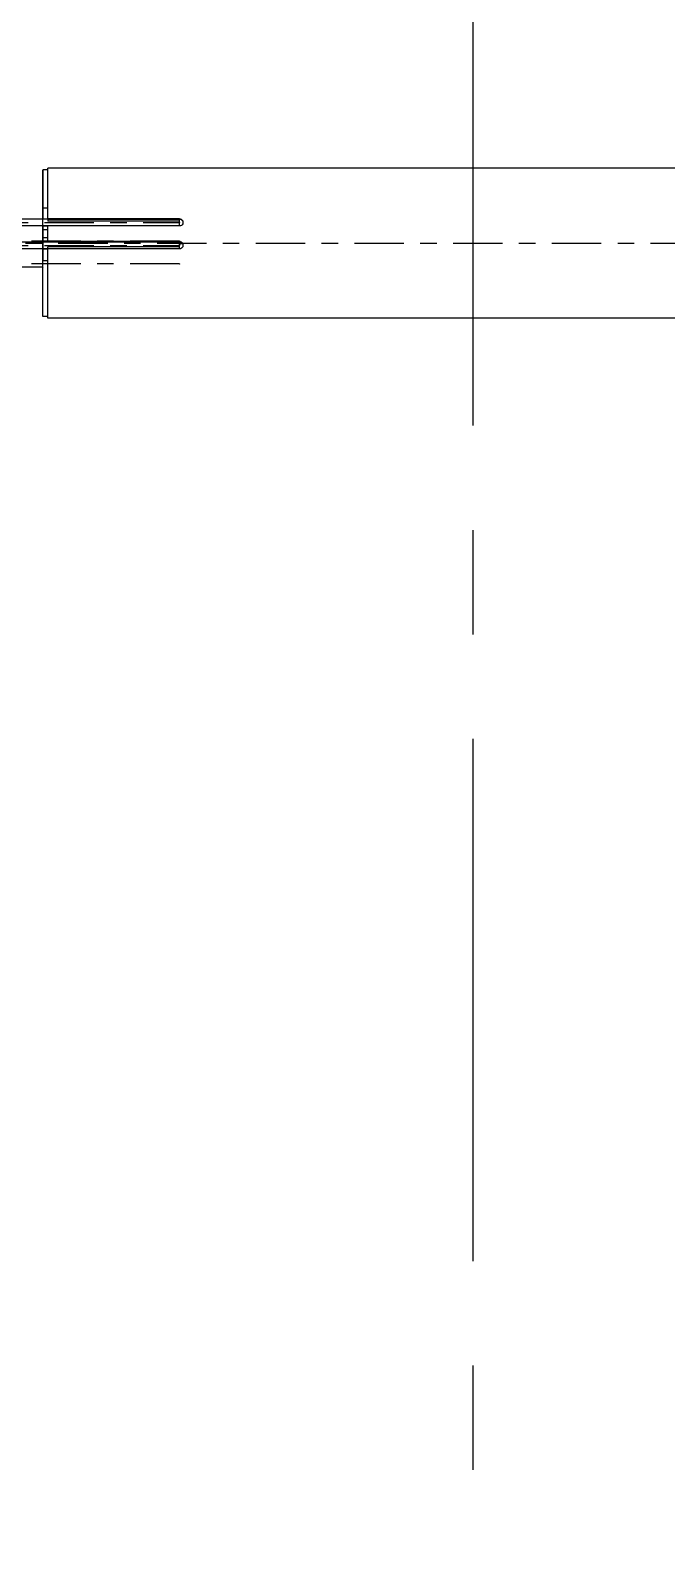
# Model space of a CAD drawing. Header units: millimetres. Extents: x 2368 to 8313, y 7493 to 11698.
# Drawn here: x 6297.9 to 6336.6, y 9077.3 to 9170.1 of the extents above; entities that cross this region are included whole.
import ezdxf

# ---------------------------------------------------------------- set-up
doc = ezdxf.new("R2010")
doc.units = ezdxf.units.MM
for name, pattern in [('CENTER', [50.8, 31.75, -6.35, 6.35, -6.35]), ('XKITLINE00', [0]), ('XKITLINE03', [6, 3, -1, 1, -1])]:
    doc.linetypes.add(name, pattern=pattern)

msp = doc.modelspace()

# ---------------------------------------------------------------- linework, layer by layer
at = {"color": 6, "linetype": 'CENTER'}
msp.add_line((6324.8103, 8739.6288), (6324.8103, 9217.681), dxfattribs=at)
at = {"color": 8, "linetype": 'XKITLINE00'}
for p, q in [((6298.9482, 9161.5874), (6298.6482, 9161.5874)), ((6298.6482, 9161.5874), (6298.6482, 9161.5639)), ((6298.6482, 9159.8479), (6298.6482, 9161.5639)), ((6346.2282, 9161.6874), (6298.9482, 9161.6874)), ((6298.9482, 9158.5771), (6298.9482, 9161.6874)), ((6298.6482, 9158.575), (6298.6482, 9159.8479)), ((6298.9482, 9159.247), (6298.6482, 9159.247)), ((6298.9482, 9158.575), (6292.7482, 9158.575)), ((6306.9482, 9158.1782), (6292.7482, 9158.1782)), ((6298.9482, 9158.5915), (6298.6482, 9158.5915)), ((6298.9482, 9158.164), (6298.6482, 9158.164)), ((6298.6482, 9157.6912), (6298.6482, 9158.164)), ((6306.9482, 9158.6033), (6298.9482, 9158.6033)), ((6298.9482, 9158.5915), (6298.9482, 9158.575)), ((6306.9482, 9158.5771), (6298.9482, 9158.5771)), ((6298.9482, 9158.575), (6298.9482, 9158.4647)), ((6306.9482, 9158.5668), (6298.9482, 9158.5668)), ((6306.9482, 9158.4647), (6298.9482, 9158.4647)), ((6298.9482, 9157.2225), (6298.9482, 9158.1747)), ((6306.9482, 9158.1747), (6298.9482, 9158.1747)), ((6307.0102, 9158.5948), (6306.9482, 9158.6033)), ((6306.9482, 9158.6033), (6306.9482, 9158.5771)), ((6307.0102, 9158.5685), (6306.9482, 9158.5771)), ((6306.9482, 9158.1782), (6306.9482, 9158.5668)), ((6307.0102, 9158.1834), (6306.9482, 9158.1747)), ((6307.0671, 9158.5699), (6307.0102, 9158.5948)), ((6307.0102, 9158.5948), (6307.0102, 9158.5685)), ((6307.0671, 9158.5436), (6307.0102, 9158.5685)), ((6307.0671, 9158.2089), (6307.0102, 9158.1834)), ((6307.1145, 9158.5306), (6307.0671, 9158.5699)), ((6307.1145, 9158.5043), (6307.0671, 9158.5436)), ((6307.1145, 9158.2492), (6307.0671, 9158.2089)), ((6307.1145, 9158.5306), (6307.1483, 9158.4822)), ((6307.1145, 9158.5043), (6307.1483, 9158.4539)), ((6307.1483, 9158.3008), (6307.1145, 9158.2492)), ((6307.1483, 9158.4822), (6307.166, 9158.4212)), ((6307.1483, 9158.4539), (6307.1579, 9158.4227)), ((6307.166, 9158.3597), (6307.1483, 9158.3008)), ((6307.1579, 9158.4227), (6307.166, 9158.3957)), ((6307.166, 9158.4212), (6307.166, 9158.3597)), ((6306.9482, 9157.1864), (6292.7482, 9157.1863)), ((6298.9482, 9157.9288), (6298.6482, 9157.9288)), ((6298.6482, 9157.1864), (6298.6482, 9157.6912)), ((6298.9482, 9157.452), (6298.6482, 9157.452)), ((6298.9482, 9157.2118), (6298.6482, 9157.2118)), ((6298.9482, 9157.2225), (6298.9482, 9157.197)), ((6306.9482, 9157.2225), (6298.9482, 9157.2225)), ((6298.9482, 9157.2118), (6298.9482, 9157.1864)), ((6306.9482, 9157.197), (6298.9482, 9157.197)), ((6306.9482, 9157.2225), (6306.9482, 9157.197)), ((6307.0102, 9157.2136), (6306.9482, 9157.2225)), ((6306.9482, 9157.197), (6306.9482, 9157.1864)), ((6307.0102, 9157.1881), (6306.9482, 9157.197)), ((6306.9482, 9156.7814), (6306.9482, 9157.1864)), ((6307.0102, 9157.2136), (6307.0102, 9157.1881)), ((6307.0671, 9157.1875), (6307.0102, 9157.2136)), ((6307.0671, 9157.162), (6307.0102, 9157.1881)), ((6307.1145, 9157.1463), (6307.0671, 9157.1875)), ((6307.1145, 9157.1209), (6307.0671, 9157.162)), ((6307.1127, 9157.1224), (6307.0671, 9157.0829)), ((6307.1145, 9157.1463), (6307.1483, 9157.0935)), ((6307.1145, 9157.1209), (6307.1483, 9157.068)), ((6307.1483, 9157.0935), (6307.166, 9157.0332)), ((6298.9482, 9156.7896), (6292.7482, 9156.7896)), ((6298.6482, 9155.3795), (6298.6482, 9156.7665)), ((6298.9482, 9156.7665), (6298.6482, 9156.7665)), ((6306.9482, 9156.8999), (6298.9482, 9156.8999)), ((6298.9482, 9156.7814), (6298.9482, 9156.8999)), ((6306.9482, 9156.7814), (6298.9482, 9156.7814)), ((6298.9482, 9152.5575), (6298.9482, 9156.7783)), ((6306.9482, 9156.7783), (6298.9482, 9156.7783)), ((6307.0102, 9157.0568), (6306.9482, 9157.0478)), ((6307.0102, 9156.7874), (6306.9482, 9156.7783)), ((6307.0671, 9157.0829), (6307.0102, 9157.0568)), ((6307.0671, 9156.8141), (6307.0102, 9156.7874)), ((6307.1145, 9156.8562), (6307.0671, 9156.8141)), ((6307.1483, 9156.908), (6307.1145, 9156.8562)), ((6307.1483, 9157.068), (6307.166, 9157.0078)), ((6307.166, 9156.9704), (6307.1483, 9156.908)), ((6307.166, 9157.0332), (6307.166, 9156.9704)), ((6298.6482, 9155.6699), (6292.7482, 9155.6699)), ((6298.9482, 9156.0594), (6298.6482, 9156.0594)), ((6298.6482, 9152.6574), (6298.6482, 9155.3795)), ((6298.9482, 9152.6574), (6298.6482, 9152.6574)), ((6346.2282, 9152.5575), (6298.9482, 9152.5575))]:
    msp.add_line(p, q, dxfattribs=at)
at = {"color": 8, "linetype": 'XKITLINE03'}
for p, q in [((6298.6482, 9161.5561), (6298.6482, 9157.4784)), ((6292.7482, 9158.3766), (6306.9482, 9158.3766)), ((6298.6482, 9157.4784), (6298.6482, 9158.5915)), ((6298.6482, 9157.6912), (6298.6482, 9158.164)), ((6298.6482, 9158.164), (6298.6482, 9157.0331)), ((6269.5882, 9157.1224), (6375.5882, 9157.1225)), ((6306.9482, 9157.2569), (6292.7482, 9157.2569)), ((6298.6482, 9156.0809), (6298.6482, 9157.2118)), ((6292.7482, 9156.988), (6306.9482, 9156.988)), ((6298.6482, 9157.0331), (6298.6482, 9156.5537)), ((6298.6482, 9155.6533), (6298.6482, 9156.7665)), ((6298.6482, 9156.5537), (6298.6482, 9156.0809)), ((6306.9482, 9155.8683), (6292.7482, 9155.8682)), ((6298.6482, 9152.6888), (6298.6482, 9155.6533))]:
    msp.add_line(p, q, dxfattribs=at)
at = {"color": 8, "linetype": 'XKITLINE00'}
for centre in [(6298.6482, 9161.5561), (6298.6482, 9158.5915), (6298.6482, 9158.164), (6298.6482, 9158.164), (6306.9482, 9158.3766), (6298.6482, 9157.6912), (6298.6482, 9157.4784), (6298.6482, 9157.4784), (6298.6482, 9157.2118), (6306.9482, 9157.2569), (6298.6482, 9157.0331), (6298.6482, 9157.0331), (6298.6482, 9156.7665), (6298.6482, 9156.5537), (6298.6482, 9156.5537), (6306.9482, 9156.988), (6298.6482, 9156.0809), (6298.6482, 9156.0809), (6298.6482, 9155.6533), (6298.6482, 9155.6533), (6306.9482, 9155.8683), (6298.6482, 9152.6888)]:
    msp.add_circle(centre, 0.01, dxfattribs=at)

doc.saveas('drawing.dxf')
